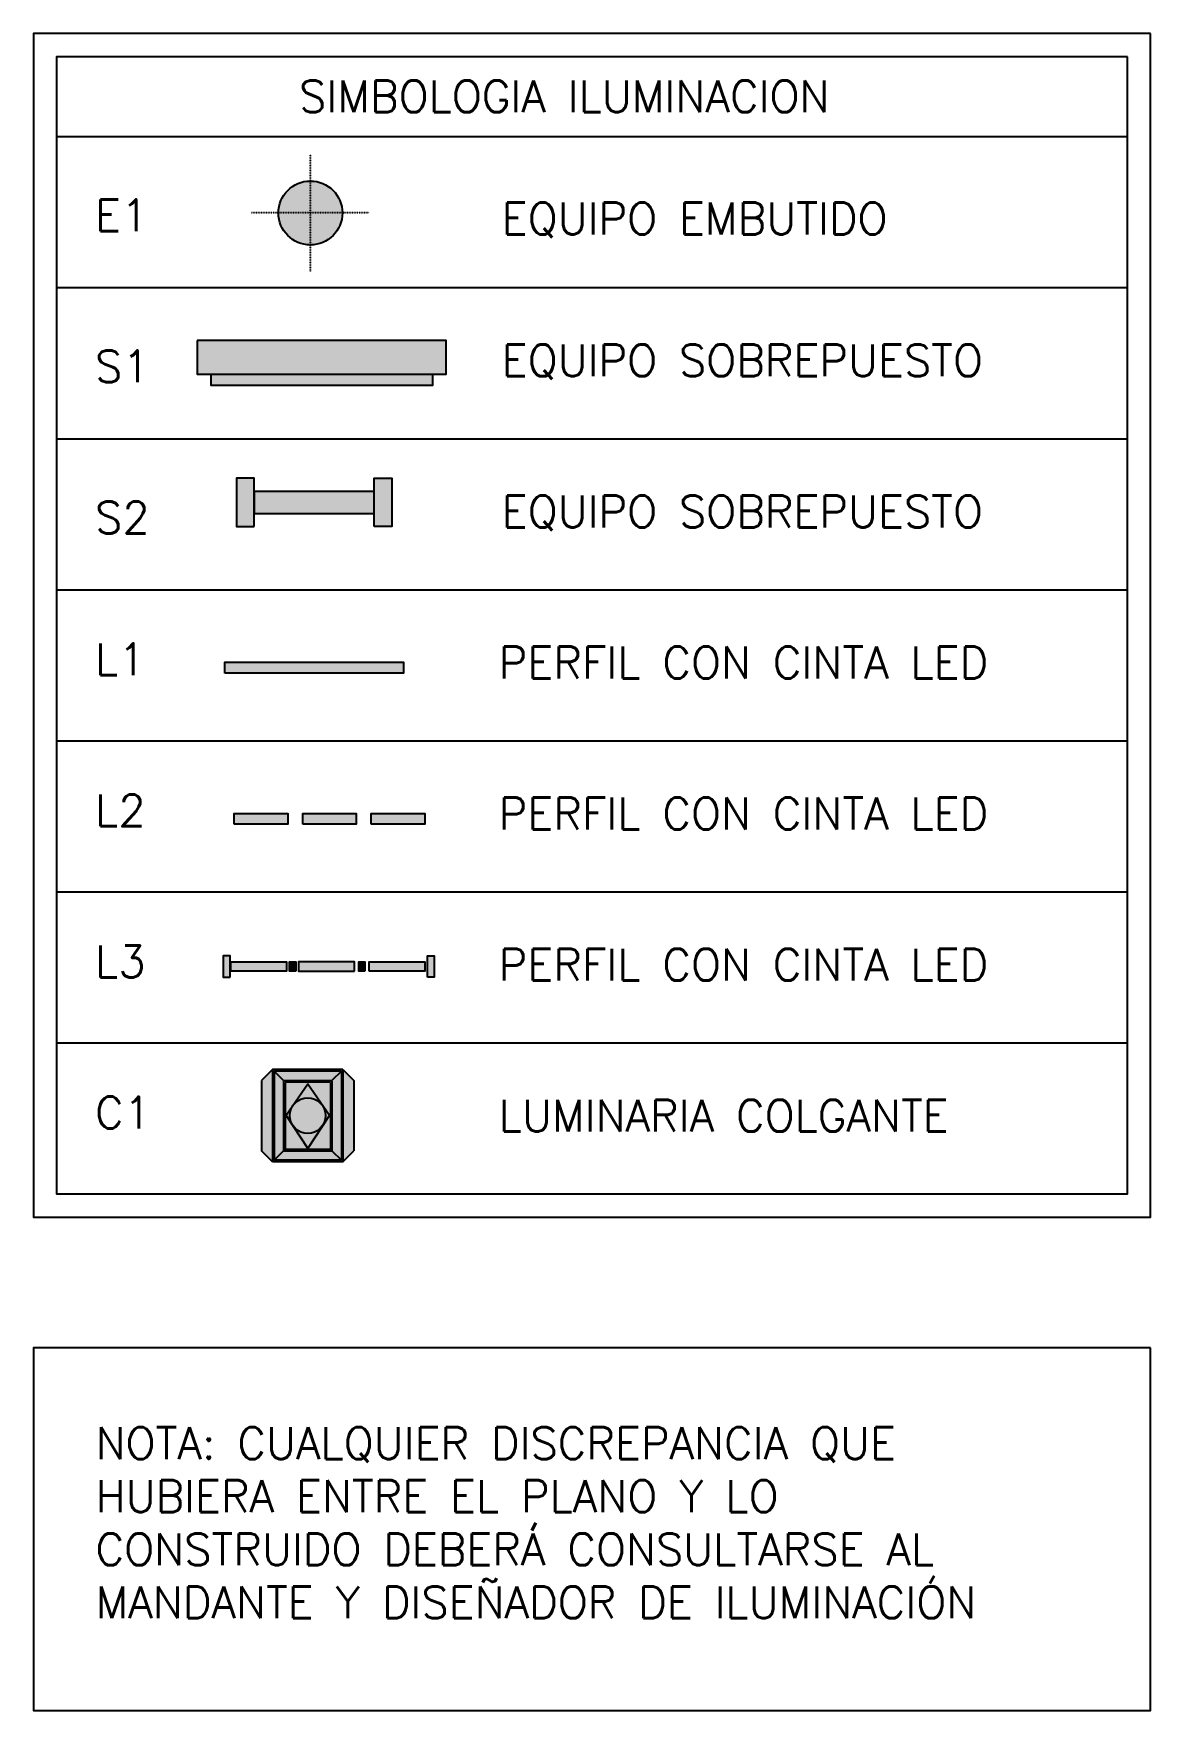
# Model space of a CAD drawing. Header units: millimetres. Extents: x -1918 to 50004, y -21697 to 20153.
# Drawn here: x 35521 to 50004, y -8411 to 13325 of the extents above; entities that cross this region are included whole.
import ezdxf

# ---------------------------------------------------------------- set-up
doc = ezdxf.new("R2010")
doc.units = ezdxf.units.MM
doc.linetypes.add('ACAD_ISO03W100', pattern=[30, 12, -18])
for name, color, linetype in [('I-EQUIPOS', 150, 'Continuous'), ('I-LINEAS', 1, 'ACAD_ISO03W100'), ('I-TEXT', 4, 'Continuous'), ('Muros', 6, 'Continuous')]:
    doc.layers.add(name, color=color, linetype=linetype)
doc.styles.add('Romans', font='romans.shx')

# ---------------------------------------------------------------- blocks, each defined once
blk = doc.blocks.new('C1')
at = {"layer": 'I-EQUIPOS'}
h = blk.add_hatch(color=254, dxfattribs=at)
h.dxf.hatch_style = 1
h.paths.add_polyline_path([(-8713.4, 2023.9), (-8726, 2011.3), (-8726, 1930.3), (-8713.4, 1917.7), (-8632.4, 1917.7), (-8632.4, 2023.9)])
h.paths.add_polyline_path([(-8619.8, 2011.3), (-8632.4, 2023.9), (-8632.4, 1917.7), (-8619.8, 1930.3)])
for p, q in [((-8713.4, 2023.9), (-8726, 2011.3)), ((-8726, 2011.3), (-8726, 1930.3)), ((-8713.4, 2023.9), (-8713.4, 1917.7)), ((-8632.4, 2023.9), (-8713.4, 2023.9)), ((-8711.6, 2022.1), (-8711.6, 1919.5)), ((-8634.2, 2022.1), (-8711.6, 2022.1)), ((-8700.8, 2011.3), (-8711.6, 2022.1)), ((-8700.8, 2011.3), (-8645, 2011.3)), ((-8700.8, 2010.4), (-8700.8, 1929.4)), ((-8699, 2009.5), (-8646.8, 2009.5)), ((-8699, 2008.6), (-8699, 1931.2)), ((-8646.8, 2008.6), (-8646.8, 1931.2)), ((-8634.2, 2022.1), (-8645, 2011.3)), ((-8645, 2010.4), (-8645, 1929.4)), ((-8634.2, 2022.1), (-8634.2, 1919.5)), ((-8632.4, 2023.9), (-8632.4, 1917.7)), ((-8632.4, 2023.9), (-8619.8, 2011.3)), ((-8619.8, 2011.3), (-8619.8, 1930.3)), ((-8713.4, 1917.7), (-8726, 1930.3)), ((-8700.8, 1930.3), (-8711.6, 1919.5)), ((-8700.8, 1930.3), (-8645, 1930.3)), ((-8699, 1932.1), (-8646.8, 1932.1)), ((-8645, 1930.3), (-8634.2, 1919.5)), ((-8632.4, 1917.7), (-8619.8, 1930.3)), ((-8632.4, 1917.7), (-8713.4, 1917.7)), ((-8634.2, 1919.5), (-8711.6, 1919.5))]:
    blk.add_line(p, q, dxfattribs=at)
blk.add_lwpolyline([(-8647.9, 1970.8), (-8672.9, 2007), (-8697.9, 1970.8), (-8672.9, 1932.9)], close=True, dxfattribs=at)
blk.add_circle((-8672.9, 1970.8), 20.5, dxfattribs=at)

msp = doc.modelspace()

# ---------------------------------------------------------------- hatches: boundary and pattern name
at = {"layer": 'I-EQUIPOS'}
h = msp.add_hatch(color=254, dxfattribs=at)
h.dxf.hatch_style = 1
h.paths.add_polyline_path([(39111.6, 10584.9, 0.4142136), (39525.8, 10999.1), (39111.6, 10999.1)])
h.paths.add_polyline_path([(38697.5, 10999.1, 0.4142136), (39111.6, 10584.9), (39111.6, 10999.1)])
h.paths.add_polyline_path([(39111.6, 11413.2, 0.4142136), (38697.5, 10999.1), (39111.6, 10999.1)])
h.paths.add_polyline_path([(39111.6, 10999.1), (39525.8, 10999.1, 0.4142136), (39111.6, 11413.2)])
h = msp.add_hatch(color=254, dxfattribs=at)
h.dxf.hatch_style = 1
h.paths.add_polyline_path([(40873.7, 8908.8), (40873.7, 9346.2), (37644, 9346.2), (37644, 8908.8)])
h.paths.add_polyline_path([(37818.9, 8908.8), (37818.9, 8767.7), (40698.8, 8767.7), (40698.8, 8908.8)])
h = msp.add_hatch(color=254, dxfattribs=at)
h.dxf.hatch_style = 1
h.paths.add_polyline_path([(40168.2, 7559.8), (39938.2, 7559.8), (39938.2, 6934), (40168.2, 6934)])
h.paths.add_polyline_path([(38383.5, 7559.8), (38153.5, 7559.8), (38153.5, 6934), (38383.5, 6934)])
h.paths.add_polyline_path([(39938.2, 7105.6), (39938.2, 7388.2), (38383.5, 7388.2), (38383.5, 7105.6)])
h.paths.add_polyline_path([(38558.5, 7105.6), (38558.5, 7105.6), (39763.3, 7105.6), (39763.3, 7105.6)], flags=17)
h = msp.add_hatch(color=254, dxfattribs=at)
h.dxf.hatch_style = 1
h.paths.add_polyline_path([(40317.9, 5034.9), (40317.9, 5174.7), (38003.8, 5174.7), (38003.8, 5034.9)])
h = msp.add_hatch(color=254, dxfattribs=at)
h.dxf.hatch_style = 1
h.paths.add_polyline_path([(38817.6, 3076.9), (38817.6, 3216.8), (38123.3, 3216.8), (38123.3, 3076.9)])
h = msp.add_hatch(color=254, dxfattribs=at)
h.dxf.hatch_style = 1
h.paths.add_polyline_path([(39706.2, 3076.9), (39706.2, 3216.8), (39011.9, 3216.8), (39011.9, 3076.9)])
h = msp.add_hatch(color=254, dxfattribs=at)
h.dxf.hatch_style = 1
h.paths.add_polyline_path([(40594.8, 3076.9), (40594.8, 3216.8), (39900.5, 3216.8), (39900.5, 3076.9)])
h = msp.add_hatch(color=254, dxfattribs=at)
h.dxf.hatch_style = 1
h.paths.add_polyline_path([(38070.3, 1094.4), (38070.3, 1369.2), (37982.2, 1369.2), (37982.2, 1094.4)])
h = msp.add_hatch(color=254, dxfattribs=at)
h.dxf.hatch_style = 1
h.paths.add_polyline_path([(40718.2, 1094.4), (40718.2, 1369.2), (40630.1, 1369.2), (40630.1, 1094.4)])
h = msp.add_hatch(color=254, dxfattribs=at)
h.dxf.hatch_style = 1
h.paths.add_polyline_path([(40718.2, 1094.4), (40718.2, 1369.2), (40630.1, 1369.2), (40630.1, 1094.4)])
h = msp.add_hatch(color=254, dxfattribs=at)
h.dxf.hatch_style = 1
h.paths.add_polyline_path([(38803.4, 1173), (38803.4, 1290.5), (38079, 1290.5), (38079, 1173)])
h = msp.add_hatch(color=254, dxfattribs=at)
h.dxf.hatch_style = 1
h.paths.add_polyline_path([(38837.3, 1174.7), (38925.4, 1174.7), (38925.4, 1288.9), (38837.3, 1288.9)])
h = msp.add_hatch(color=254, dxfattribs=at)
h.dxf.hatch_style = 1
h.paths.add_polyline_path([(38959.3, 1173), (38959.3, 1290.5), (39683.7, 1290.5), (39683.7, 1173)])
h = msp.add_hatch(color=254, dxfattribs=at)
h.dxf.hatch_style = 1
h.paths.add_polyline_path([(39734, 1174.7), (39822.1, 1174.7), (39822.1, 1288.9), (39734, 1288.9)])
h = msp.add_hatch(color=254, dxfattribs=at)
h.dxf.hatch_style = 1
h.paths.add_polyline_path([(40596.8, 1173), (40596.8, 1290.5), (39872.3, 1290.5), (39872.3, 1173)])

# ---------------------------------------------------------------- linework, layer by layer
at = {"layer": 'I-EQUIPOS', "color": 1, "linetype": 'ACAD_ISO03W100', "ltscale": 0.03}
for points in [[(39111.6, 10236.8), (39111.6, 11761.3)], [(39873.9, 10999.1), (38349.4, 10999.1)]]:
    msp.add_lwpolyline(points, dxfattribs=at)
at = {"layer": 'I-EQUIPOS'}
for points in [[(37644, 9346.2), (37644, 8908.8), (40873.7, 8908.8), (40873.7, 9346.2), (37644, 9346.2)], [(37818.9, 8908.8), (37818.9, 8767.7), (40698.8, 8767.7), (40698.8, 8908.8)], [(38383.5, 6934), (38383.5, 7559.8), (38153.5, 7559.8), (38153.5, 6934), (38383.5, 6934)], [(39938.2, 6934), (39938.2, 7559.8), (40168.2, 7559.8), (40168.2, 6934), (39938.2, 6934)], [(38383.5, 7388.2), (38383.5, 7105.6), (39938.2, 7105.6), (39938.2, 7388.2), (38383.5, 7388.2)], [(38558.5, 7105.6), (38558.5, 7105.6), (39763.3, 7105.6), (39763.3, 7105.6)], [(38003.8, 5034.9), (38003.8, 5174.7), (40317.9, 5174.7), (40317.9, 5034.9), (38003.8, 5034.9)], [(38123.3, 3076.9), (38123.3, 3216.8), (38817.6, 3216.8), (38817.6, 3076.9), (38123.3, 3076.9)], [(39011.9, 3076.9), (39011.9, 3216.8), (39706.2, 3216.8), (39706.2, 3076.9), (39011.9, 3076.9)], [(39900.5, 3076.9), (39900.5, 3216.8), (40594.8, 3216.8), (40594.8, 3076.9), (39900.5, 3076.9)], [(38070.3, 1094.4), (38070.3, 1369.2), (37982.2, 1369.2), (37982.2, 1094.4), (38070.3, 1094.4)], [(40630.1, 1094.4), (40630.1, 1369.2), (40718.2, 1369.2), (40718.2, 1094.4), (40630.1, 1094.4)], [(40630.1, 1094.4), (40630.1, 1369.2), (40718.2, 1369.2), (40718.2, 1094.4), (40630.1, 1094.4)], [(38079, 1173), (38079, 1290.5), (38803.4, 1290.5), (38803.4, 1173), (38079, 1173)], [(38925.4, 1174.7), (38925.4, 1288.9), (38837.3, 1288.9), (38837.3, 1174.7), (38925.4, 1174.7)], [(39683.7, 1173), (39683.7, 1290.5), (38959.3, 1290.5), (38959.3, 1173), (39683.7, 1173)], [(39822.1, 1174.7), (39822.1, 1288.9), (39734, 1288.9), (39734, 1174.7), (39822.1, 1174.7)], [(39872.3, 1173), (39872.3, 1290.5), (40596.8, 1290.5), (40596.8, 1173), (39872.3, 1173)]]:
    msp.add_lwpolyline(points, dxfattribs=at)
msp.add_circle((39111.6, 10999.1), 414.2, dxfattribs=at)
at = {"layer": 'I-LINEAS', "color": 1, "linetype": 'Continuous'}
msp.add_lwpolyline([(49704.1, 13024.9), (35821.4, 13024.9), (35821.4, -1716.4), (49704.1, -1716.4)], close=True, dxfattribs=at)
for points in [[(35821.4, 11989.4), (49704.1, 11989.4)], [(35821.4, 10031.4), (49704.1, 10031.4)], [(35821.4, 8073.5), (49704.1, 8073.5)], [(35821.4, 8073.5), (49704.1, 8073.5)], [(35821.4, 6115.5), (49704.1, 6115.5)], [(35821.4, 4157.5), (49704.1, 4157.5)], [(35821.4, 2199.5), (49704.1, 2199.5)], [(35821.4, 241.6), (49704.1, 241.6)]]:
    msp.add_lwpolyline(points, dxfattribs=at)
at = {"layer": 'I-TEXT'}
msp.add_lwpolyline([(50004.1, -3712.1), (35521.4, -3712.1), (35521.4, -8411.1), (50004.1, -8411.1)], close=True, dxfattribs=at)
at = {"layer": 'Muros'}
msp.add_lwpolyline([(50004.1, 13324.9), (35521.4, 13324.9), (35521.4, -2016.4), (50004.1, -2016.4)], close=True, dxfattribs=at)

# ---------------------------------------------------------------- block references
at = {"layer": 'I-EQUIPOS', "xscale": 11.26666666665694, "yscale": 11.26666666665694, "zscale": 11.26666666665694}
msp.add_blockref('C1', (136791.5, -22905.2), dxfattribs=at)

# ---------------------------------------------------------------- texts
at = {"layer": 'I-TEXT', "style": 'Romans'}
for s, p in [('E1', (36320.4, 10762.3)), ('S1', (36320.4, 8804.3)), ('S2', (36320.4, 6846.3)), ('L1', (36320.4, 5006.8)), ('L2', (36320.4, 3048.9)), ('L3', (36320.4, 1090.9)), ('C1', (36320.4, -867.1))]:
    msp.add_text(s, height=412.5, dxfattribs=at).set_placement(p)
at = {"layer": 'I-TEXT', "color": 6, "insert": (38965.5, 12718), "char_height": 412.5, "attachment_point": 1, "style": 'Romans'}
msp.add_mtext('SIMBOLOGIA ILUMINACION', dxfattribs=at)
at = {"layer": 'I-TEXT', "char_height": 412.5, "attachment_point": 1, "style": 'Romans'}
for s, insert in [('EQUIPO EMBUTIDO', (41592.1, 11134.2)), ('EQUIPO SOBREPUESTO', (41592.1, 9294.7)), ('EQUIPO SOBREPUESTO', (41592.1, 7336.7)), ('PERFIL CON CINTA LED', (41554, 5378.7)), ('PERFIL CON CINTA LED', (41554, 3420.7)), ('PERFIL CON CINTA LED', (41554, 1462.8)), ('LUMINARIA COLGANTE', (41554, -495.2))]:
    msp.add_mtext(s, dxfattribs=dict(at, insert=insert))
at = {"layer": 'I-TEXT', "insert": (36325.8, -4740.4), "char_height": 412.5, "width": 13049.357, "attachment_point": 1, "style": 'Romans'}
msp.add_mtext('NOTA: CUALQUIER DISCREPANCIA QUE HUBIERA ENTRE EL PLANO Y LO CONSTRUIDO DEBERÁ CONSULTARSE AL MANDANTE Y DISEÑADOR DE ILUMINACIÓN', dxfattribs=at)

doc.saveas('drawing.dxf')
